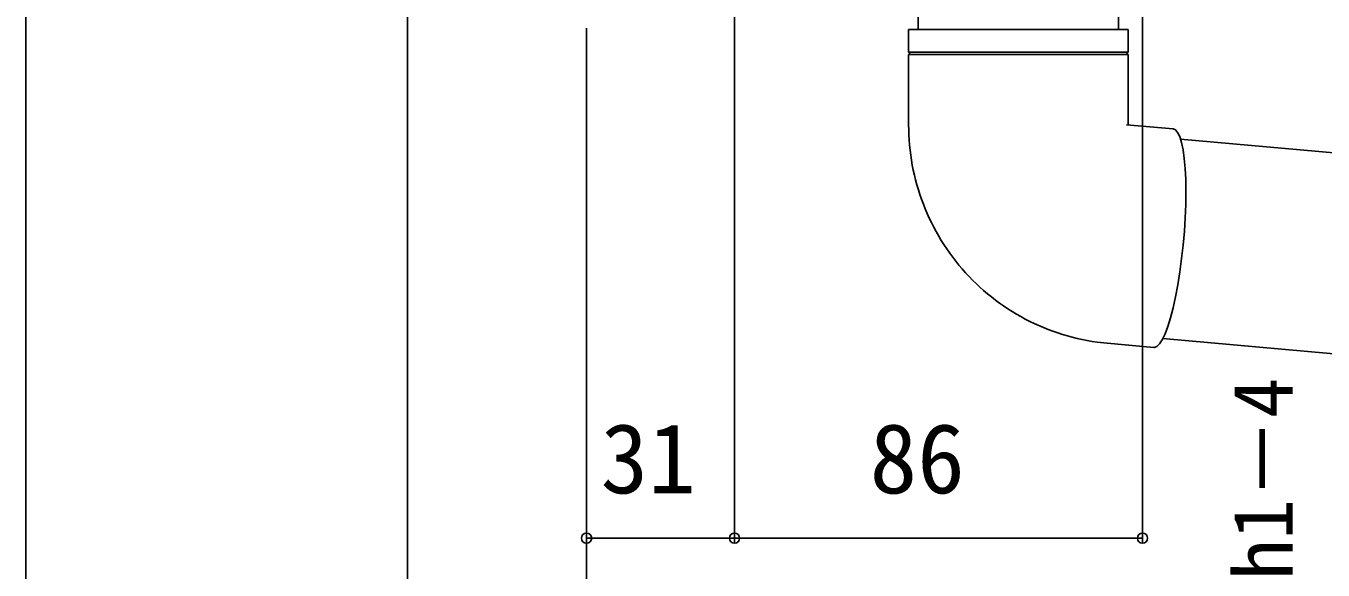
# Model space of a CAD drawing. Units: millimetres, scale not verified. Extents: x -875 to 875, y -1303 to 1296.
# Drawn here: x -248 to 23.9, y 205.5 to 319.6 of the extents above; entities that cross this region are included whole.
import ezdxf
from ezdxf.enums import TextEntityAlignment as Align

# ---------------------------------------------------------------- set-up
doc = ezdxf.new("R2010")
doc.units = ezdxf.units.MM
doc.header["$LTSCALE"] = 8
doc.layers.add('0-5_YKK_13', color=4, linetype='Continuous')
doc.layers.add('0-6_YKK_D', color=6, linetype='Continuous')
doc.styles.add('ＭＳ ゴシック', font='')
doc.styles.get('ＭＳ ゴシック').set_extended_font_data('MS Gothic')

msp = doc.modelspace()

# ---------------------------------------------------------------- linework, layer by layer
at = {"layer": '0-5_YKK_13'}
for p, q in [((-61, 318.89), (-61, 347.114)), ((-19, 347.114), (-19, 318.89)), ((-63, 314.14), (-63, 318.89)), ((-17, 318.89), (-63, 318.89)), ((-17, 318.89), (-17, 314.14)), ((-63, 314.14), (-35.754, 314.14)), ((-63, 298.89), (-63, 313.64)), ((-17, 313.64), (-63, 313.64)), ((-35.754, 314.14), (-17, 314.14)), ((-17, 313.64), (-17, 298.89)), ((-17.326, 298.887), (-7.535, 298.015)), ((-6.014, 295.872), (81.863, 288.049)), ((-11.614, 252.196), (-21.405, 253.068)), ((78.161, 246.213), (-9.718, 254.036))]:
    msp.add_line(p, q, dxfattribs=at)
for points in [[(-56.152, 274.645), (-56.698, 275.557), (-57.223, 276.48), (-57.726, 277.416), (-58.208, 278.363), (-58.668, 279.321), (-59.106, 280.289), (-59.521, 281.268), (-59.914, 282.255), (-60.284, 283.252), (-60.631, 284.257), (-60.955, 285.269), (-61.256, 286.289), (-61.533, 287.315), (-61.786, 288.348), (-62.016, 289.386), (-62.222, 290.43), (-62.404, 291.477), (-62.562, 292.529), (-62.695, 293.584), (-62.805, 294.642), (-62.891, 295.702), (-62.953, 296.764), (-62.988, 297.827), (-63, 298.89)], [(-11.614, 252.196), (-11.545, 252.193), (-10.997, 252.374), (-10.427, 252.913), (-9.843, 253.802), (-9.256, 255.028), (-8.673, 256.569), (-8.104, 258.403), (-7.559, 260.501), (-7.045, 262.829), (-6.572, 265.35), (-6.145, 268.026), (-5.773, 270.813), (-5.461, 273.667), (-5.213, 276.545), (-5.035, 279.399), (-4.928, 282.186), (-4.894, 284.862), (-4.934, 287.383), (-5.047, 289.711), (-5.232, 291.808), (-5.485, 293.642), (-5.803, 295.184), (-6.18, 296.409), (-6.611, 297.299), (-7.088, 297.838), (-7.535, 298.015)], [(-21.405, 253.068), (-23.509, 253.31), (-24.557, 253.459), (-25.601, 253.637), (-26.64, 253.842), (-27.674, 254.073), (-28.703, 254.327), (-29.726, 254.604), (-30.741, 254.904), (-31.75, 255.228), (-32.751, 255.576), (-33.743, 255.947), (-34.727, 256.341), (-35.701, 256.758), (-36.665, 257.198), (-37.619, 257.66), (-38.562, 258.144), (-39.493, 258.651), (-40.413, 259.178), (-41.32, 259.728), (-42.214, 260.298), (-43.094, 260.889), (-43.961, 261.5), (-44.813, 262.131), (-45.651, 262.782), (-46.473, 263.452), (-47.279, 264.142), (-48.07, 264.85), (-48.843, 265.576), (-49.6, 266.32), (-50.34, 267.081), (-51.061, 267.859), (-51.765, 268.654), (-52.45, 269.465), (-53.116, 270.292), (-53.763, 271.134), (-54.39, 271.991), (-54.998, 272.862), (-55.585, 273.747), (-56.152, 274.645)]]:
    msp.add_lwpolyline(points, dxfattribs=at)
for centre, start, end in [((-63, 313.89), 270, 90), ((-17, 313.89), 90, 270)]:
    msp.add_arc(centre, 0.25, start, end, dxfattribs=at)
at = {"layer": '0-6_YKK_D'}
for p, q in [((-99.5, 376.414), (-99.5, 211.196)), ((-99.5, 363.114), (-99.5, 211.196)), ((-13.976, 363.114), (-13.976, 211.196)), ((-248, 359.614), (-248, 53.114)), ((-168, 336.114), (-168, -27.886)), ((-130.5, 319.114), (-130.5, -27.886)), ((-130.5, 319.114), (-130.5, -27.886)), ((-130.5, 319.114), (-130.5, 12.114)), ((-130.5, 319.114), (-130.5, 211.196)), ((-130.5, 212.196), (-99.5, 212.196)), ((-99.5, 212.196), (-13.976, 212.196))]:
    msp.add_line(p, q, dxfattribs=at)
for centre in [(-130.5, 212.196), (-99.5, 212.196), (-99.5, 212.196), (-13.976, 212.196)]:
    msp.add_circle(centre, 1.075, dxfattribs=at)

# ---------------------------------------------------------------- texts
at = {"layer": '0-6_YKK_D', "style": 'ＭＳ ゴシック'}
msp.add_text('柱長さ＝h1－4', height=12.46, rotation=90, dxfattribs=at).set_placement((21.201, 135.455), align=Align.BOTTOM_LEFT)
for s, p in [('31', (-127.557, 217.196)), ('86', (-71.17, 217.196))]:
    msp.add_text(s, height=14.66, dxfattribs=at).set_placement(p, align=Align.BOTTOM_LEFT)

doc.saveas('drawing.dxf')
